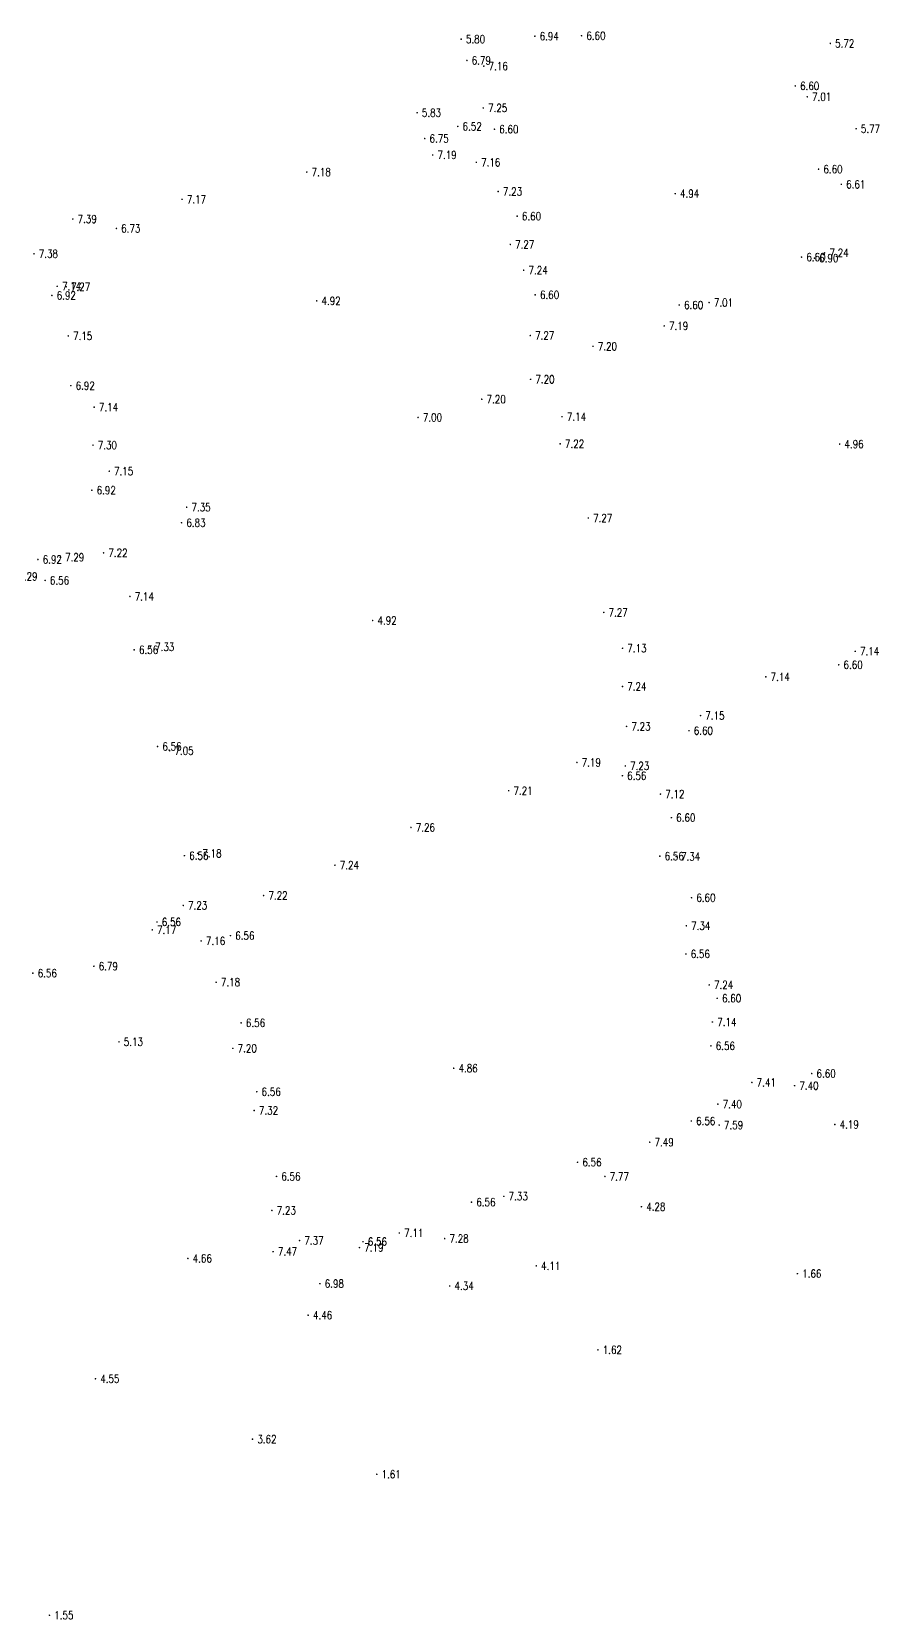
# Model space of a CAD drawing. Extents: x 476861 to 479475, y 2367369 to 2370541.
# Drawn here: x 478523.1 to 478629.1, y 2367568.5 to 2367767 of the extents above; entities that cross this region are included whole.
import ezdxf
from ezdxf.enums import TextEntityAlignment as Align

# ---------------------------------------------------------------- set-up
doc = ezdxf.new("R2010")
doc.units = 0
doc.header["$LTSCALE"] = 0.5
doc.layers.get('0').update_dxf_attribs({"linetype": 'CONTINUOUS'})
doc.layers.add('GCD', color=1, linetype='CONTINUOUS')
doc.styles.add('HZ', font='rs.shx', dxfattribs={"width": 0.8, "bigfont": 'hztxt.shx'})

# ---------------------------------------------------------------- blocks, each defined once
blk = doc.blocks.new('GC200')
at = {"linetype": 'Continuous', "const_width": 0.2, "flags": 128}
blk.add_lwpolyline([(-0.1, 0, 1), (0.1, 0, 1)], format="xyb", close=True, dxfattribs=at)

msp = doc.modelspace()

# ---------------------------------------------------------------- block references
at = {"layer": 'GCD', "linetype": 'Continuous'}
ref = msp.add_blockref('GC200', (478576.813, 2367766.027, 5.8), dxfattribs=dict(at, xscale=0.5, yscale=0.5, zscale=0.5))
ref.add_attrib('height', '5.80', dxfattribs={"linetype": 'Continuous', "height": 1, "style": 'HZ', "width": 0.8}).set_placement((478577.413, 2367766.027, 5.8), align=Align.MIDDLE_LEFT)
ref = msp.add_blockref('GC200', (478586.024, 2367766.395, 6.942), dxfattribs=dict(at, xscale=0.5, yscale=0.5, zscale=0.5))
ref.add_attrib('height', '6.94', dxfattribs={"linetype": 'Continuous', "height": 1, "style": 'HZ', "width": 0.8}).set_placement((478586.624, 2367766.395, 6.942), align=Align.MIDDLE_LEFT)
ref = msp.add_blockref('GC200', (478591.861, 2367766.454, 6.6), dxfattribs=dict(at, xscale=0.5, yscale=0.5, zscale=0.5))
ref.add_attrib('height', '6.60', dxfattribs={"linetype": 'Continuous', "height": 1, "style": 'HZ', "width": 0.8}).set_placement((478592.461, 2367766.454, 6.6), align=Align.MIDDLE_LEFT)
ref = msp.add_blockref('GC200', (478622.959, 2367765.495, 5.72), dxfattribs=dict(at, xscale=0.5, yscale=0.5, zscale=0.5))
ref.add_attrib('height', '5.72', dxfattribs={"linetype": 'Continuous', "height": 1, "style": 'HZ', "width": 0.8}).set_placement((478623.559, 2367765.495, 5.72), align=Align.MIDDLE_LEFT)
ref = msp.add_blockref('GC200', (478577.535, 2367763.364, 6.787), dxfattribs=dict(at, xscale=0.5, yscale=0.5, zscale=0.5))
ref.add_attrib('height', '6.79', dxfattribs={"linetype": 'Continuous', "height": 1, "style": 'HZ', "width": 0.8}).set_placement((478578.135, 2367763.364, 6.787), align=Align.MIDDLE_LEFT)
ref = msp.add_blockref('GC200', (478579.646, 2367762.659, 7.162), dxfattribs=dict(at, xscale=0.5, yscale=0.5, zscale=0.5))
ref.add_attrib('height', '7.16', dxfattribs={"linetype": 'Continuous', "height": 1, "style": 'HZ', "width": 0.8}).set_placement((478580.246, 2367762.659, 7.162), align=Align.MIDDLE_LEFT)
ref = msp.add_blockref('GC200', (478618.576, 2367760.181, 6.6), dxfattribs=dict(at, xscale=0.5, yscale=0.5, zscale=0.5))
ref.add_attrib('height', '6.60', dxfattribs={"linetype": 'Continuous', "height": 1, "style": 'HZ', "width": 0.8}).set_placement((478619.176, 2367760.181, 6.6), align=Align.MIDDLE_LEFT)
ref = msp.add_blockref('GC200', (478579.58, 2367757.427, 7.247), dxfattribs=dict(at, xscale=0.5, yscale=0.5, zscale=0.5))
ref.add_attrib('height', '7.25', dxfattribs={"linetype": 'Continuous', "height": 1, "style": 'HZ', "width": 0.8}).set_placement((478580.18, 2367757.427, 7.247), align=Align.MIDDLE_LEFT)
ref = msp.add_blockref('GC200', (478620.073, 2367758.827, 7.011), dxfattribs=dict(at, xscale=0.5, yscale=0.5, zscale=0.5))
ref.add_attrib('height', '7.01', dxfattribs={"linetype": 'Continuous', "height": 1, "style": 'HZ', "width": 0.8}).set_placement((478620.673, 2367758.827, 7.011), align=Align.MIDDLE_LEFT)
ref = msp.add_blockref('GC200', (478571.305, 2367756.832, 5.831), dxfattribs=dict(at, xscale=0.5, yscale=0.5, zscale=0.5))
ref.add_attrib('height', '5.83', dxfattribs={"linetype": 'Continuous', "height": 1, "style": 'HZ', "width": 0.8}).set_placement((478571.905, 2367756.832, 5.831), align=Align.MIDDLE_LEFT)
ref = msp.add_blockref('GC200', (478572.264, 2367753.608, 6.746), dxfattribs=dict(at, xscale=0.5, yscale=0.5, zscale=0.5))
ref.add_attrib('height', '6.75', dxfattribs={"linetype": 'Continuous', "height": 1, "style": 'HZ', "width": 0.8}).set_placement((478572.864, 2367753.608, 6.746), align=Align.MIDDLE_LEFT)
ref = msp.add_blockref('GC200', (478576.394, 2367755.126, 6.522), dxfattribs=dict(at, xscale=0.5, yscale=0.5, zscale=0.5))
ref.add_attrib('height', '6.52', dxfattribs={"linetype": 'Continuous', "height": 1, "style": 'HZ', "width": 0.8}).set_placement((478576.994, 2367755.126, 6.522), align=Align.MIDDLE_LEFT)
ref = msp.add_blockref('GC200', (478580.976, 2367754.773, 6.6), dxfattribs=dict(at, xscale=0.5, yscale=0.5, zscale=0.5))
ref.add_attrib('height', '6.60', dxfattribs={"linetype": 'Continuous', "height": 1, "style": 'HZ', "width": 0.8}).set_placement((478581.576, 2367754.773, 6.6), align=Align.MIDDLE_LEFT)
ref = msp.add_blockref('GC200', (478626.174, 2367754.833, 5.77), dxfattribs=dict(at, xscale=0.5, yscale=0.5, zscale=0.5))
ref.add_attrib('height', '5.77', dxfattribs={"linetype": 'Continuous', "height": 1, "style": 'HZ', "width": 0.8}).set_placement((478626.774, 2367754.833, 5.77), align=Align.MIDDLE_LEFT)
ref = msp.add_blockref('GC200', (478573.257, 2367751.553, 7.189), dxfattribs=dict(at, xscale=0.5, yscale=0.5, zscale=0.5))
ref.add_attrib('height', '7.19', dxfattribs={"linetype": 'Continuous', "height": 1, "style": 'HZ', "width": 0.8}).set_placement((478573.857, 2367751.553, 7.189), align=Align.MIDDLE_LEFT)
ref = msp.add_blockref('GC200', (478557.522, 2367749.418, 7.182), dxfattribs=dict(at, xscale=0.5, yscale=0.5, zscale=0.5))
ref.add_attrib('height', '7.18', dxfattribs={"linetype": 'Continuous', "height": 1, "style": 'HZ', "width": 0.8}).set_placement((478558.122, 2367749.418, 7.182), align=Align.MIDDLE_LEFT)
ref = msp.add_blockref('GC200', (478578.715, 2367750.632, 7.163), dxfattribs=dict(at, xscale=0.5, yscale=0.5, zscale=0.5))
ref.add_attrib('height', '7.16', dxfattribs={"linetype": 'Continuous', "height": 1, "style": 'HZ', "width": 0.8}).set_placement((478579.315, 2367750.632, 7.163), align=Align.MIDDLE_LEFT)
ref = msp.add_blockref('GC200', (478621.491, 2367749.779, 6.6), dxfattribs=dict(at, xscale=0.5, yscale=0.5, zscale=0.5))
ref.add_attrib('height', '6.60', dxfattribs={"linetype": 'Continuous', "height": 1, "style": 'HZ', "width": 0.8}).set_placement((478622.091, 2367749.779, 6.6), align=Align.MIDDLE_LEFT)
ref = msp.add_blockref('GC200', (478624.336, 2367747.878, 6.612), dxfattribs=dict(at, xscale=0.5, yscale=0.5, zscale=0.5))
ref.add_attrib('height', '6.61', dxfattribs={"linetype": 'Continuous', "height": 1, "style": 'HZ', "width": 0.8}).set_placement((478624.936, 2367747.878, 6.612), align=Align.MIDDLE_LEFT)
ref = msp.add_blockref('GC200', (478541.929, 2367746.007, 7.17), dxfattribs=dict(at, xscale=0.5, yscale=0.5, zscale=0.5))
ref.add_attrib('height', '7.17', dxfattribs={"linetype": 'Continuous', "height": 1, "style": 'HZ', "width": 0.8}).set_placement((478542.529, 2367746.007, 7.17), align=Align.MIDDLE_LEFT)
ref = msp.add_blockref('GC200', (478581.435, 2367746.987, 7.228), dxfattribs=dict(at, xscale=0.5, yscale=0.5, zscale=0.5))
ref.add_attrib('height', '7.23', dxfattribs={"linetype": 'Continuous', "height": 1, "style": 'HZ', "width": 0.8}).set_placement((478582.035, 2367746.987, 7.228), align=Align.MIDDLE_LEFT)
ref = msp.add_blockref('GC200', (478603.572, 2367746.718, 4.94), dxfattribs=dict(at, xscale=0.5, yscale=0.5, zscale=0.5))
ref.add_attrib('height', '4.94', dxfattribs={"linetype": 'Continuous', "height": 1, "style": 'HZ', "width": 0.8}).set_placement((478604.172, 2367746.718, 4.94), align=Align.MIDDLE_LEFT)
ref = msp.add_blockref('GC200', (478528.273, 2367743.547, 7.394), dxfattribs=dict(at, xscale=0.5, yscale=0.5, zscale=0.5))
ref.add_attrib('height', '7.39', dxfattribs={"linetype": 'Continuous', "height": 1, "style": 'HZ', "width": 0.8}).set_placement((478528.873, 2367743.547, 7.394), align=Align.MIDDLE_LEFT)
ref = msp.add_blockref('GC200', (478583.809, 2367743.902, 6.6), dxfattribs=dict(at, xscale=0.5, yscale=0.5, zscale=0.5))
ref.add_attrib('height', '6.60', dxfattribs={"linetype": 'Continuous', "height": 1, "style": 'HZ', "width": 0.8}).set_placement((478584.409, 2367743.902, 6.6), align=Align.MIDDLE_LEFT)
ref = msp.add_blockref('GC200', (478533.722, 2367742.368, 6.727), dxfattribs=dict(at, xscale=0.5, yscale=0.5, zscale=0.5))
ref.add_attrib('height', '6.73', dxfattribs={"linetype": 'Continuous', "height": 1, "style": 'HZ', "width": 0.8}).set_placement((478534.322, 2367742.368, 6.727), align=Align.MIDDLE_LEFT)
ref = msp.add_blockref('GC200', (478582.957, 2367740.371, 7.271), dxfattribs=dict(at, xscale=0.5, yscale=0.5, zscale=0.5))
ref.add_attrib('height', '7.27', dxfattribs={"linetype": 'Continuous', "height": 1, "style": 'HZ', "width": 0.8}).set_placement((478583.557, 2367740.371, 7.271), align=Align.MIDDLE_LEFT)
ref = msp.add_blockref('GC200', (478622.243, 2367739.316, 7.238), dxfattribs=dict(at, xscale=0.5, yscale=0.5, zscale=0.5))
ref.add_attrib('height', '7.24', dxfattribs={"linetype": 'Continuous', "height": 1, "style": 'HZ', "width": 0.8}).set_placement((478622.843, 2367739.316, 7.238), align=Align.MIDDLE_LEFT)
ref = msp.add_blockref('GC200', (478523.42, 2367739.209, 7.38), dxfattribs=dict(at, xscale=0.5, yscale=0.5, zscale=0.5))
ref.add_attrib('height', '7.38', dxfattribs={"linetype": 'Continuous', "height": 1, "style": 'HZ', "width": 0.8}).set_placement((478524.02, 2367739.209, 7.38), align=Align.MIDDLE_LEFT)
ref = msp.add_blockref('GC200', (478619.363, 2367738.787, 6.6), dxfattribs=dict(at, xscale=0.5, yscale=0.5, zscale=0.5))
ref.add_attrib('height', '6.60', dxfattribs={"linetype": 'Continuous', "height": 1, "style": 'HZ', "width": 0.8}).set_placement((478619.963, 2367738.787, 6.6), align=Align.MIDDLE_LEFT)
ref = msp.add_blockref('GC200', (478620.968, 2367738.656, 6.903), dxfattribs=dict(at, xscale=0.5, yscale=0.5, zscale=0.5))
ref.add_attrib('height', '6.90', dxfattribs={"linetype": 'Continuous', "height": 1, "style": 'HZ', "width": 0.8}).set_placement((478621.568, 2367738.656, 6.903), align=Align.MIDDLE_LEFT)
ref = msp.add_blockref('GC200', (478584.631, 2367737.146, 7.238), dxfattribs=dict(at, xscale=0.5, yscale=0.5, zscale=0.5))
ref.add_attrib('height', '7.24', dxfattribs={"linetype": 'Continuous', "height": 1, "style": 'HZ', "width": 0.8}).set_placement((478585.231, 2367737.146, 7.238), align=Align.MIDDLE_LEFT)
ref = msp.add_blockref('GC200', (478525.659, 2367733.997, 6.917), dxfattribs=dict(at, xscale=0.5, yscale=0.5, zscale=0.5))
ref.add_attrib('height', '6.92', dxfattribs={"linetype": 'Continuous', "height": 1, "style": 'HZ', "width": 0.8}).set_placement((478526.259, 2367733.997, 6.917), align=Align.MIDDLE_LEFT)
ref = msp.add_blockref('GC200', (478526.325, 2367735.137, 7.141), dxfattribs=dict(at, xscale=0.5, yscale=0.5, zscale=0.5))
ref.add_attrib('height', '7.14', dxfattribs={"linetype": 'Continuous', "height": 1, "style": 'HZ', "width": 0.8}).set_placement((478526.925, 2367735.137, 7.141), align=Align.MIDDLE_LEFT)
ref = msp.add_blockref('GC200', (478527.453, 2367735.083, 7.271), dxfattribs=dict(at, xscale=0.5, yscale=0.5, zscale=0.5))
ref.add_attrib('height', '7.27', dxfattribs={"linetype": 'Continuous', "height": 1, "style": 'HZ', "width": 0.8}).set_placement((478528.053, 2367735.083, 7.271), align=Align.MIDDLE_LEFT)
ref = msp.add_blockref('GC200', (478558.759, 2367733.318, 4.92), dxfattribs=dict(at, xscale=0.5, yscale=0.5, zscale=0.5))
ref.add_attrib('height', '4.92', dxfattribs={"linetype": 'Continuous', "height": 1, "style": 'HZ', "width": 0.8}).set_placement((478559.359, 2367733.318, 4.92), align=Align.MIDDLE_LEFT)
ref = msp.add_blockref('GC200', (478586.066, 2367734.071, 6.6), dxfattribs=dict(at, xscale=0.5, yscale=0.5, zscale=0.5))
ref.add_attrib('height', '6.60', dxfattribs={"linetype": 'Continuous', "height": 1, "style": 'HZ', "width": 0.8}).set_placement((478586.666, 2367734.071, 6.6), align=Align.MIDDLE_LEFT)
ref = msp.add_blockref('GC200', (478604.075, 2367732.797, 6.6), dxfattribs=dict(at, xscale=0.5, yscale=0.5, zscale=0.5))
ref.add_attrib('height', '6.60', dxfattribs={"linetype": 'Continuous', "height": 1, "style": 'HZ', "width": 0.8}).set_placement((478604.675, 2367732.797, 6.6), align=Align.MIDDLE_LEFT)
ref = msp.add_blockref('GC200', (478607.807, 2367733.108, 7.011), dxfattribs=dict(at, xscale=0.5, yscale=0.5, zscale=0.5))
ref.add_attrib('height', '7.01', dxfattribs={"linetype": 'Continuous', "height": 1, "style": 'HZ', "width": 0.8}).set_placement((478608.407, 2367733.108, 7.011), align=Align.MIDDLE_LEFT)
ref = msp.add_blockref('GC200', (478602.196, 2367730.183, 7.186), dxfattribs=dict(at, xscale=0.5, yscale=0.5, zscale=0.5))
ref.add_attrib('height', '7.19', dxfattribs={"linetype": 'Continuous', "height": 1, "style": 'HZ', "width": 0.8}).set_placement((478602.796, 2367730.183, 7.186), align=Align.MIDDLE_LEFT)
ref = msp.add_blockref('GC200', (478527.71, 2367728.933, 7.151), dxfattribs=dict(at, xscale=0.5, yscale=0.5, zscale=0.5))
ref.add_attrib('height', '7.15', dxfattribs={"linetype": 'Continuous', "height": 1, "style": 'HZ', "width": 0.8}).set_placement((478528.31, 2367728.933, 7.151), align=Align.MIDDLE_LEFT)
ref = msp.add_blockref('GC200', (478585.454, 2367728.987, 7.271), dxfattribs=dict(at, xscale=0.5, yscale=0.5, zscale=0.5))
ref.add_attrib('height', '7.27', dxfattribs={"linetype": 'Continuous', "height": 1, "style": 'HZ', "width": 0.8}).set_placement((478586.054, 2367728.987, 7.271), align=Align.MIDDLE_LEFT)
ref = msp.add_blockref('GC200', (478593.297, 2367727.635, 7.199), dxfattribs=dict(at, xscale=0.5, yscale=0.5, zscale=0.5))
ref.add_attrib('height', '7.20', dxfattribs={"linetype": 'Continuous', "height": 1, "style": 'HZ', "width": 0.8}).set_placement((478593.897, 2367727.635, 7.199), align=Align.MIDDLE_LEFT)
ref = msp.add_blockref('GC200', (478585.495, 2367723.511, 7.195), dxfattribs=dict(at, xscale=0.5, yscale=0.5, zscale=0.5))
ref.add_attrib('height', '7.20', dxfattribs={"linetype": 'Continuous', "height": 1, "style": 'HZ', "width": 0.8}).set_placement((478586.095, 2367723.511, 7.195), align=Align.MIDDLE_LEFT)
ref = msp.add_blockref('GC200', (478528.028, 2367722.719, 6.917), dxfattribs=dict(at, xscale=0.5, yscale=0.5, zscale=0.5))
ref.add_attrib('height', '6.92', dxfattribs={"linetype": 'Continuous', "height": 1, "style": 'HZ', "width": 0.8}).set_placement((478528.628, 2367722.719, 6.917), align=Align.MIDDLE_LEFT)
ref = msp.add_blockref('GC200', (478530.946, 2367720.03, 7.137), dxfattribs=dict(at, xscale=0.5, yscale=0.5, zscale=0.5))
ref.add_attrib('height', '7.14', dxfattribs={"linetype": 'Continuous', "height": 1, "style": 'HZ', "width": 0.8}).set_placement((478531.546, 2367720.03, 7.137), align=Align.MIDDLE_LEFT)
ref = msp.add_blockref('GC200', (478579.391, 2367721.024, 7.2), dxfattribs=dict(at, xscale=0.5, yscale=0.5, zscale=0.5))
ref.add_attrib('height', '7.20', dxfattribs={"linetype": 'Continuous', "height": 1, "style": 'HZ', "width": 0.8}).set_placement((478579.991, 2367721.024, 7.2), align=Align.MIDDLE_LEFT)
ref = msp.add_blockref('GC200', (478571.428, 2367718.75, 7.004), dxfattribs=dict(at, xscale=0.5, yscale=0.5, zscale=0.5))
ref.add_attrib('height', '7.00', dxfattribs={"linetype": 'Continuous', "height": 1, "style": 'HZ', "width": 0.8}).set_placement((478572.028, 2367718.75, 7.004), align=Align.MIDDLE_LEFT)
ref = msp.add_blockref('GC200', (478589.424, 2367718.843, 7.144), dxfattribs=dict(at, xscale=0.5, yscale=0.5, zscale=0.5))
ref.add_attrib('height', '7.14', dxfattribs={"linetype": 'Continuous', "height": 1, "style": 'HZ', "width": 0.8}).set_placement((478590.024, 2367718.843, 7.144), align=Align.MIDDLE_LEFT)
ref = msp.add_blockref('GC200', (478530.795, 2367715.283, 7.301), dxfattribs=dict(at, xscale=0.5, yscale=0.5, zscale=0.5))
ref.add_attrib('height', '7.30', dxfattribs={"linetype": 'Continuous', "height": 1, "style": 'HZ', "width": 0.8}).set_placement((478531.395, 2367715.283, 7.301), align=Align.MIDDLE_LEFT)
ref = msp.add_blockref('GC200', (478589.193, 2367715.448, 7.221), dxfattribs=dict(at, xscale=0.5, yscale=0.5, zscale=0.5))
ref.add_attrib('height', '7.22', dxfattribs={"linetype": 'Continuous', "height": 1, "style": 'HZ', "width": 0.8}).set_placement((478589.793, 2367715.448, 7.221), align=Align.MIDDLE_LEFT)
ref = msp.add_blockref('GC200', (478624.119, 2367715.418, 4.96), dxfattribs=dict(at, xscale=0.5, yscale=0.5, zscale=0.5))
ref.add_attrib('height', '4.96', dxfattribs={"linetype": 'Continuous', "height": 1, "style": 'HZ', "width": 0.8}).set_placement((478624.719, 2367715.418, 4.96), align=Align.MIDDLE_LEFT)
ref = msp.add_blockref('GC200', (478532.833, 2367712.031, 7.146), dxfattribs=dict(at, xscale=0.5, yscale=0.5, zscale=0.5))
ref.add_attrib('height', '7.15', dxfattribs={"linetype": 'Continuous', "height": 1, "style": 'HZ', "width": 0.8}).set_placement((478533.433, 2367712.031, 7.146), align=Align.MIDDLE_LEFT)
ref = msp.add_blockref('GC200', (478530.654, 2367709.648, 6.917), dxfattribs=dict(at, xscale=0.5, yscale=0.5, zscale=0.5))
ref.add_attrib('height', '6.92', dxfattribs={"linetype": 'Continuous', "height": 1, "style": 'HZ', "width": 0.8}).set_placement((478531.254, 2367709.648, 6.917), align=Align.MIDDLE_LEFT)
ref = msp.add_blockref('GC200', (478542.509, 2367707.524, 7.348), dxfattribs=dict(at, xscale=0.5, yscale=0.5, zscale=0.5))
ref.add_attrib('height', '7.35', dxfattribs={"linetype": 'Continuous', "height": 1, "style": 'HZ', "width": 0.8}).set_placement((478543.109, 2367707.524, 7.348), align=Align.MIDDLE_LEFT)
ref = msp.add_blockref('GC200', (478541.867, 2367705.589, 6.826), dxfattribs=dict(at, xscale=0.5, yscale=0.5, zscale=0.5))
ref.add_attrib('height', '6.83', dxfattribs={"linetype": 'Continuous', "height": 1, "style": 'HZ', "width": 0.8}).set_placement((478542.467, 2367705.589, 6.826), align=Align.MIDDLE_LEFT)
ref = msp.add_blockref('GC200', (478592.704, 2367706.177, 7.268), dxfattribs=dict(at, xscale=0.5, yscale=0.5, zscale=0.5))
ref.add_attrib('height', '7.27', dxfattribs={"linetype": 'Continuous', "height": 1, "style": 'HZ', "width": 0.8}).set_placement((478593.304, 2367706.177, 7.268), align=Align.MIDDLE_LEFT)
ref = msp.add_blockref('GC200', (478532.122, 2367701.824, 7.22), dxfattribs=dict(at, xscale=0.5, yscale=0.5, zscale=0.5))
ref.add_attrib('height', '7.22', dxfattribs={"linetype": 'Continuous', "height": 1, "style": 'HZ', "width": 0.8}).set_placement((478532.722, 2367701.824, 7.22), align=Align.MIDDLE_LEFT)
ref = msp.add_blockref('GC200', (478523.913, 2367700.994, 6.917), dxfattribs=dict(at, xscale=0.5, yscale=0.5, zscale=0.5))
ref.add_attrib('height', '6.92', dxfattribs={"linetype": 'Continuous', "height": 1, "style": 'HZ', "width": 0.8}).set_placement((478524.513, 2367700.994, 6.917), align=Align.MIDDLE_LEFT)
ref = msp.add_blockref('GC200', (478526.71, 2367701.268, 7.287), dxfattribs=dict(at, xscale=0.5, yscale=0.5, zscale=0.5))
ref.add_attrib('height', '7.29', dxfattribs={"linetype": 'Continuous', "height": 1, "style": 'HZ', "width": 0.8}).set_placement((478527.31, 2367701.268, 7.287), align=Align.MIDDLE_LEFT)
ref = msp.add_blockref('GC200', (478520.87, 2367698.876, 7.287), dxfattribs=dict(at, xscale=0.5, yscale=0.5, zscale=0.5))
ref.add_attrib('height', '7.29', dxfattribs={"linetype": 'Continuous', "height": 1, "style": 'HZ', "width": 0.8}).set_placement((478521.47, 2367698.876, 7.287), align=Align.MIDDLE_LEFT)
ref = msp.add_blockref('GC200', (478524.815, 2367698.38, 6.556), dxfattribs=dict(at, xscale=0.5, yscale=0.5, zscale=0.5))
ref.add_attrib('height', '6.56', dxfattribs={"linetype": 'Continuous', "height": 1, "style": 'HZ', "width": 0.8}).set_placement((478525.415, 2367698.38, 6.556), align=Align.MIDDLE_LEFT)
ref = msp.add_blockref('GC200', (478535.417, 2367696.371, 7.144), dxfattribs=dict(at, xscale=0.5, yscale=0.5, zscale=0.5))
ref.add_attrib('height', '7.14', dxfattribs={"linetype": 'Continuous', "height": 1, "style": 'HZ', "width": 0.8}).set_placement((478536.017, 2367696.371, 7.144), align=Align.MIDDLE_LEFT)
ref = msp.add_blockref('GC200', (478594.643, 2367694.38, 7.272), dxfattribs=dict(at, xscale=0.5, yscale=0.5, zscale=0.5))
ref.add_attrib('height', '7.27', dxfattribs={"linetype": 'Continuous', "height": 1, "style": 'HZ', "width": 0.8}).set_placement((478595.243, 2367694.38, 7.272), align=Align.MIDDLE_LEFT)
ref = msp.add_blockref('GC200', (478565.757, 2367693.368, 4.92), dxfattribs=dict(at, xscale=0.5, yscale=0.5, zscale=0.5))
ref.add_attrib('height', '4.92', dxfattribs={"linetype": 'Continuous', "height": 1, "style": 'HZ', "width": 0.8}).set_placement((478566.357, 2367693.368, 4.92), align=Align.MIDDLE_LEFT)
ref = msp.add_blockref('GC200', (478535.947, 2367689.7, 6.556), dxfattribs=dict(at, xscale=0.5, yscale=0.5, zscale=0.5))
ref.add_attrib('height', '6.56', dxfattribs={"linetype": 'Continuous', "height": 1, "style": 'HZ', "width": 0.8}).set_placement((478536.547, 2367689.7, 6.556), align=Align.MIDDLE_LEFT)
ref = msp.add_blockref('GC200', (478537.966, 2367690.059, 7.331), dxfattribs=dict(at, xscale=0.5, yscale=0.5, zscale=0.5))
ref.add_attrib('height', '7.33', dxfattribs={"linetype": 'Continuous', "height": 1, "style": 'HZ', "width": 0.8}).set_placement((478538.566, 2367690.059, 7.331), align=Align.MIDDLE_LEFT)
ref = msp.add_blockref('GC200', (478596.984, 2367689.898, 7.128), dxfattribs=dict(at, xscale=0.5, yscale=0.5, zscale=0.5))
ref.add_attrib('height', '7.13', dxfattribs={"linetype": 'Continuous', "height": 1, "style": 'HZ', "width": 0.8}).set_placement((478597.584, 2367689.898, 7.128), align=Align.MIDDLE_LEFT)
ref = msp.add_blockref('GC200', (478624.008, 2367687.832, 6.6), dxfattribs=dict(at, xscale=0.5, yscale=0.5, zscale=0.5))
ref.add_attrib('height', '6.60', dxfattribs={"linetype": 'Continuous', "height": 1, "style": 'HZ', "width": 0.8}).set_placement((478624.608, 2367687.832, 6.6), align=Align.MIDDLE_LEFT)
ref = msp.add_blockref('GC200', (478626.071, 2367689.516, 7.141), dxfattribs=dict(at, xscale=0.5, yscale=0.5, zscale=0.5))
ref.add_attrib('height', '7.14', dxfattribs={"linetype": 'Continuous', "height": 1, "style": 'HZ', "width": 0.8}).set_placement((478626.671, 2367689.516, 7.141), align=Align.MIDDLE_LEFT)
ref = msp.add_blockref('GC200', (478614.899, 2367686.324, 7.135), dxfattribs=dict(at, xscale=0.5, yscale=0.5, zscale=0.5))
ref.add_attrib('height', '7.14', dxfattribs={"linetype": 'Continuous', "height": 1, "style": 'HZ', "width": 0.8}).set_placement((478615.499, 2367686.324, 7.135), align=Align.MIDDLE_LEFT)
ref = msp.add_blockref('GC200', (478596.98, 2367685.113, 7.244), dxfattribs=dict(at, xscale=0.5, yscale=0.5, zscale=0.5))
ref.add_attrib('height', '7.24', dxfattribs={"linetype": 'Continuous', "height": 1, "style": 'HZ', "width": 0.8}).set_placement((478597.58, 2367685.113, 7.244), align=Align.MIDDLE_LEFT)
ref = msp.add_blockref('GC200', (478597.486, 2367680.131, 7.234), dxfattribs=dict(at, xscale=0.5, yscale=0.5, zscale=0.5))
ref.add_attrib('height', '7.23', dxfattribs={"linetype": 'Continuous', "height": 1, "style": 'HZ', "width": 0.8}).set_placement((478598.086, 2367680.131, 7.234), align=Align.MIDDLE_LEFT)
ref = msp.add_blockref('GC200', (478606.731, 2367681.48, 7.145), dxfattribs=dict(at, xscale=0.5, yscale=0.5, zscale=0.5))
ref.add_attrib('height', '7.15', dxfattribs={"linetype": 'Continuous', "height": 1, "style": 'HZ', "width": 0.8}).set_placement((478607.331, 2367681.48, 7.145), align=Align.MIDDLE_LEFT)
ref = msp.add_blockref('GC200', (478605.289, 2367679.596, 6.6), dxfattribs=dict(at, xscale=0.5, yscale=0.5, zscale=0.5))
ref.add_attrib('height', '6.60', dxfattribs={"linetype": 'Continuous', "height": 1, "style": 'HZ', "width": 0.8}).set_placement((478605.889, 2367679.596, 6.6), align=Align.MIDDLE_LEFT)
ref = msp.add_blockref('GC200', (478538.868, 2367677.621, 6.556), dxfattribs=dict(at, xscale=0.5, yscale=0.5, zscale=0.5))
ref.add_attrib('height', '6.56', dxfattribs={"linetype": 'Continuous', "height": 1, "style": 'HZ', "width": 0.8}).set_placement((478539.468, 2367677.621, 6.556), align=Align.MIDDLE_LEFT)
ref = msp.add_blockref('GC200', (478540.375, 2367677.092, 7.054), dxfattribs=dict(at, xscale=0.5, yscale=0.5, zscale=0.5))
ref.add_attrib('height', '7.05', dxfattribs={"linetype": 'Continuous', "height": 1, "style": 'HZ', "width": 0.8}).set_placement((478540.975, 2367677.092, 7.054), align=Align.MIDDLE_LEFT)
ref = msp.add_blockref('GC200', (478591.284, 2367675.627, 7.186), dxfattribs=dict(at, xscale=0.5, yscale=0.5, zscale=0.5))
ref.add_attrib('height', '7.19', dxfattribs={"linetype": 'Continuous', "height": 1, "style": 'HZ', "width": 0.8}).set_placement((478591.884, 2367675.627, 7.186), align=Align.MIDDLE_LEFT)
ref = msp.add_blockref('GC200', (478596.968, 2367673.968, 6.563), dxfattribs=dict(at, xscale=0.5, yscale=0.5, zscale=0.5))
ref.add_attrib('height', '6.56', dxfattribs={"linetype": 'Continuous', "height": 1, "style": 'HZ', "width": 0.8}).set_placement((478597.568, 2367673.968, 6.563), align=Align.MIDDLE_LEFT)
ref = msp.add_blockref('GC200', (478597.329, 2367675.189, 7.234), dxfattribs=dict(at, xscale=0.5, yscale=0.5, zscale=0.5))
ref.add_attrib('height', '7.23', dxfattribs={"linetype": 'Continuous', "height": 1, "style": 'HZ', "width": 0.8}).set_placement((478597.929, 2367675.189, 7.234), align=Align.MIDDLE_LEFT)
ref = msp.add_blockref('GC200', (478582.747, 2367672.096, 7.21), dxfattribs=dict(at, xscale=0.5, yscale=0.5, zscale=0.5))
ref.add_attrib('height', '7.21', dxfattribs={"linetype": 'Continuous', "height": 1, "style": 'HZ', "width": 0.8}).set_placement((478583.347, 2367672.096, 7.21), align=Align.MIDDLE_LEFT)
ref = msp.add_blockref('GC200', (478601.721, 2367671.67, 7.12), dxfattribs=dict(at, xscale=0.5, yscale=0.5, zscale=0.5))
ref.add_attrib('height', '7.12', dxfattribs={"linetype": 'Continuous', "height": 1, "style": 'HZ', "width": 0.8}).set_placement((478602.321, 2367671.67, 7.12), align=Align.MIDDLE_LEFT)
ref = msp.add_blockref('GC200', (478603.095, 2367668.73, 6.6), dxfattribs=dict(at, xscale=0.5, yscale=0.5, zscale=0.5))
ref.add_attrib('height', '6.60', dxfattribs={"linetype": 'Continuous', "height": 1, "style": 'HZ', "width": 0.8}).set_placement((478603.695, 2367668.73, 6.6), align=Align.MIDDLE_LEFT)
ref = msp.add_blockref('GC200', (478570.544, 2367667.502, 7.26), dxfattribs=dict(at, xscale=0.5, yscale=0.5, zscale=0.5))
ref.add_attrib('height', '7.26', dxfattribs={"linetype": 'Continuous', "height": 1, "style": 'HZ', "width": 0.8}).set_placement((478571.144, 2367667.502, 7.26), align=Align.MIDDLE_LEFT)
ref = msp.add_blockref('GC200', (478542.228, 2367663.974, 6.556), dxfattribs=dict(at, xscale=0.5, yscale=0.5, zscale=0.5))
ref.add_attrib('height', '6.56', dxfattribs={"linetype": 'Continuous', "height": 1, "style": 'HZ', "width": 0.8}).set_placement((478542.828, 2367663.974, 6.556), align=Align.MIDDLE_LEFT)
ref = msp.add_blockref('GC200', (478543.874, 2367664.265, 7.181), dxfattribs=dict(at, xscale=0.5, yscale=0.5, zscale=0.5))
ref.add_attrib('height', '7.18', dxfattribs={"linetype": 'Continuous', "height": 1, "style": 'HZ', "width": 0.8}).set_placement((478544.474, 2367664.265, 7.181), align=Align.MIDDLE_LEFT)
ref = msp.add_blockref('GC200', (478601.651, 2367663.917, 6.563), dxfattribs=dict(at, xscale=0.5, yscale=0.5, zscale=0.5))
ref.add_attrib('height', '6.56', dxfattribs={"linetype": 'Continuous', "height": 1, "style": 'HZ', "width": 0.8}).set_placement((478602.251, 2367663.917, 6.563), align=Align.MIDDLE_LEFT)
ref = msp.add_blockref('GC200', (478561.041, 2367662.782, 7.24), dxfattribs=dict(at, xscale=0.5, yscale=0.5, zscale=0.5))
ref.add_attrib('height', '7.24', dxfattribs={"linetype": 'Continuous', "height": 1, "style": 'HZ', "width": 0.8}).set_placement((478561.641, 2367662.782, 7.24), align=Align.MIDDLE_LEFT)
ref = msp.add_blockref('GC200', (478603.697, 2367663.853, 7.335), dxfattribs=dict(at, xscale=0.5, yscale=0.5, zscale=0.5))
ref.add_attrib('height', '7.34', dxfattribs={"linetype": 'Continuous', "height": 1, "style": 'HZ', "width": 0.8}).set_placement((478604.297, 2367663.853, 7.335), align=Align.MIDDLE_LEFT)
ref = msp.add_blockref('GC200', (478552.124, 2367658.994, 7.221), dxfattribs=dict(at, xscale=0.5, yscale=0.5, zscale=0.5))
ref.add_attrib('height', '7.22', dxfattribs={"linetype": 'Continuous', "height": 1, "style": 'HZ', "width": 0.8}).set_placement((478552.724, 2367658.994, 7.221), align=Align.MIDDLE_LEFT)
ref = msp.add_blockref('GC200', (478605.609, 2367658.72, 6.6), dxfattribs=dict(at, xscale=0.5, yscale=0.5, zscale=0.5))
ref.add_attrib('height', '6.60', dxfattribs={"linetype": 'Continuous', "height": 1, "style": 'HZ', "width": 0.8}).set_placement((478606.209, 2367658.72, 6.6), align=Align.MIDDLE_LEFT)
ref = msp.add_blockref('GC200', (478542.082, 2367657.754, 7.233), dxfattribs=dict(at, xscale=0.5, yscale=0.5, zscale=0.5))
ref.add_attrib('height', '7.23', dxfattribs={"linetype": 'Continuous', "height": 1, "style": 'HZ', "width": 0.8}).set_placement((478542.682, 2367657.754, 7.233), align=Align.MIDDLE_LEFT)
ref = msp.add_blockref('GC200', (478538.206, 2367654.695, 7.166), dxfattribs=dict(at, xscale=0.5, yscale=0.5, zscale=0.5))
ref.add_attrib('height', '7.17', dxfattribs={"linetype": 'Continuous', "height": 1, "style": 'HZ', "width": 0.8}).set_placement((478538.806, 2367654.695, 7.166), align=Align.MIDDLE_LEFT)
ref = msp.add_blockref('GC200', (478538.795, 2367655.69, 6.556), dxfattribs=dict(at, xscale=0.5, yscale=0.5, zscale=0.5))
ref.add_attrib('height', '6.56', dxfattribs={"linetype": 'Continuous', "height": 1, "style": 'HZ', "width": 0.8}).set_placement((478539.395, 2367655.69, 6.556), align=Align.MIDDLE_LEFT)
ref = msp.add_blockref('GC200', (478547.98, 2367653.98, 6.563), dxfattribs=dict(at, xscale=0.5, yscale=0.5, zscale=0.5))
ref.add_attrib('height', '6.56', dxfattribs={"linetype": 'Continuous', "height": 1, "style": 'HZ', "width": 0.8}).set_placement((478548.58, 2367653.98, 6.563), align=Align.MIDDLE_LEFT)
ref = msp.add_blockref('GC200', (478604.957, 2367655.214, 7.335), dxfattribs=dict(at, xscale=0.5, yscale=0.5, zscale=0.5))
ref.add_attrib('height', '7.34', dxfattribs={"linetype": 'Continuous', "height": 1, "style": 'HZ', "width": 0.8}).set_placement((478605.557, 2367655.214, 7.335), align=Align.MIDDLE_LEFT)
ref = msp.add_blockref('GC200', (478544.317, 2367653.316, 7.16), dxfattribs=dict(at, xscale=0.5, yscale=0.5, zscale=0.5))
ref.add_attrib('height', '7.16', dxfattribs={"linetype": 'Continuous', "height": 1, "style": 'HZ', "width": 0.8}).set_placement((478544.917, 2367653.316, 7.16), align=Align.MIDDLE_LEFT)
ref = msp.add_blockref('GC200', (478530.908, 2367650.158, 6.789), dxfattribs=dict(at, xscale=0.5, yscale=0.5, zscale=0.5))
ref.add_attrib('height', '6.79', dxfattribs={"linetype": 'Continuous', "height": 1, "style": 'HZ', "width": 0.8}).set_placement((478531.508, 2367650.158, 6.789), align=Align.MIDDLE_LEFT)
ref = msp.add_blockref('GC200', (478604.904, 2367651.688, 6.563), dxfattribs=dict(at, xscale=0.5, yscale=0.5, zscale=0.5))
ref.add_attrib('height', '6.56', dxfattribs={"linetype": 'Continuous', "height": 1, "style": 'HZ', "width": 0.8}).set_placement((478605.504, 2367651.688, 6.563), align=Align.MIDDLE_LEFT)
ref = msp.add_blockref('GC200', (478523.284, 2367649.286, 6.556), dxfattribs=dict(at, xscale=0.5, yscale=0.5, zscale=0.5))
ref.add_attrib('height', '6.56', dxfattribs={"linetype": 'Continuous', "height": 1, "style": 'HZ', "width": 0.8}).set_placement((478523.884, 2367649.286, 6.556), align=Align.MIDDLE_LEFT)
ref = msp.add_blockref('GC200', (478546.185, 2367648.153, 7.178), dxfattribs=dict(at, xscale=0.5, yscale=0.5, zscale=0.5))
ref.add_attrib('height', '7.18', dxfattribs={"linetype": 'Continuous', "height": 1, "style": 'HZ', "width": 0.8}).set_placement((478546.785, 2367648.153, 7.178), align=Align.MIDDLE_LEFT)
ref = msp.add_blockref('GC200', (478607.82, 2367647.821, 7.24), dxfattribs=dict(at, xscale=0.5, yscale=0.5, zscale=0.5))
ref.add_attrib('height', '7.24', dxfattribs={"linetype": 'Continuous', "height": 1, "style": 'HZ', "width": 0.8}).set_placement((478608.42, 2367647.821, 7.24), align=Align.MIDDLE_LEFT)
ref = msp.add_blockref('GC200', (478608.819, 2367646.147, 6.6), dxfattribs=dict(at, xscale=0.5, yscale=0.5, zscale=0.5))
ref.add_attrib('height', '6.60', dxfattribs={"linetype": 'Continuous', "height": 1, "style": 'HZ', "width": 0.8}).set_placement((478609.419, 2367646.147, 6.6), align=Align.MIDDLE_LEFT)
ref = msp.add_blockref('GC200', (478549.315, 2367643.075, 6.563), dxfattribs=dict(at, xscale=0.5, yscale=0.5, zscale=0.5))
ref.add_attrib('height', '6.56', dxfattribs={"linetype": 'Continuous', "height": 1, "style": 'HZ', "width": 0.8}).set_placement((478549.915, 2367643.075, 6.563), align=Align.MIDDLE_LEFT)
ref = msp.add_blockref('GC200', (478608.222, 2367643.186, 7.14), dxfattribs=dict(at, xscale=0.5, yscale=0.5, zscale=0.5))
ref.add_attrib('height', '7.14', dxfattribs={"linetype": 'Continuous', "height": 1, "style": 'HZ', "width": 0.8}).set_placement((478608.822, 2367643.186, 7.14), align=Align.MIDDLE_LEFT)
ref = msp.add_blockref('GC200', (478534.048, 2367640.709, 5.125), dxfattribs=dict(at, xscale=0.5, yscale=0.5, zscale=0.5))
ref.add_attrib('height', '5.13', dxfattribs={"linetype": 'Continuous', "height": 1, "style": 'HZ', "width": 0.8}).set_placement((478534.648, 2367640.709, 5.125), align=Align.MIDDLE_LEFT)
ref = msp.add_blockref('GC200', (478608.034, 2367640.2, 6.563), dxfattribs=dict(at, xscale=0.5, yscale=0.5, zscale=0.5))
ref.add_attrib('height', '6.56', dxfattribs={"linetype": 'Continuous', "height": 1, "style": 'HZ', "width": 0.8}).set_placement((478608.634, 2367640.2, 6.563), align=Align.MIDDLE_LEFT)
ref = msp.add_blockref('GC200', (478548.276, 2367639.893, 7.198), dxfattribs=dict(at, xscale=0.5, yscale=0.5, zscale=0.5))
ref.add_attrib('height', '7.20', dxfattribs={"linetype": 'Continuous', "height": 1, "style": 'HZ', "width": 0.8}).set_placement((478548.876, 2367639.893, 7.198), align=Align.MIDDLE_LEFT)
ref = msp.add_blockref('GC200', (478575.884, 2367637.405, 4.86), dxfattribs=dict(at, xscale=0.5, yscale=0.5, zscale=0.5))
ref.add_attrib('height', '4.86', dxfattribs={"linetype": 'Continuous', "height": 1, "style": 'HZ', "width": 0.8}).set_placement((478576.484, 2367637.405, 4.86), align=Align.MIDDLE_LEFT)
ref = msp.add_blockref('GC200', (478620.633, 2367636.745, 6.6), dxfattribs=dict(at, xscale=0.5, yscale=0.5, zscale=0.5))
ref.add_attrib('height', '6.60', dxfattribs={"linetype": 'Continuous', "height": 1, "style": 'HZ', "width": 0.8}).set_placement((478621.233, 2367636.745, 6.6), align=Align.MIDDLE_LEFT)
ref = msp.add_blockref('GC200', (478551.27, 2367634.469, 6.563), dxfattribs=dict(at, xscale=0.5, yscale=0.5, zscale=0.5))
ref.add_attrib('height', '6.56', dxfattribs={"linetype": 'Continuous', "height": 1, "style": 'HZ', "width": 0.8}).set_placement((478551.87, 2367634.469, 6.563), align=Align.MIDDLE_LEFT)
ref = msp.add_blockref('GC200', (478613.149, 2367635.634, 7.408), dxfattribs=dict(at, xscale=0.5, yscale=0.5, zscale=0.5))
ref.add_attrib('height', '7.41', dxfattribs={"linetype": 'Continuous', "height": 1, "style": 'HZ', "width": 0.8}).set_placement((478613.749, 2367635.634, 7.408), align=Align.MIDDLE_LEFT)
ref = msp.add_blockref('GC200', (478618.49, 2367635.228, 7.397), dxfattribs=dict(at, xscale=0.5, yscale=0.5, zscale=0.5))
ref.add_attrib('height', '7.40', dxfattribs={"linetype": 'Continuous', "height": 1, "style": 'HZ', "width": 0.8}).set_placement((478619.09, 2367635.228, 7.397), align=Align.MIDDLE_LEFT)
ref = msp.add_blockref('GC200', (478550.942, 2367632.131, 7.318), dxfattribs=dict(at, xscale=0.5, yscale=0.5, zscale=0.5))
ref.add_attrib('height', '7.32', dxfattribs={"linetype": 'Continuous', "height": 1, "style": 'HZ', "width": 0.8}).set_placement((478551.542, 2367632.131, 7.318), align=Align.MIDDLE_LEFT)
ref = msp.add_blockref('GC200', (478608.903, 2367632.919, 7.395), dxfattribs=dict(at, xscale=0.5, yscale=0.5, zscale=0.5))
ref.add_attrib('height', '7.40', dxfattribs={"linetype": 'Continuous', "height": 1, "style": 'HZ', "width": 0.8}).set_placement((478609.503, 2367632.919, 7.395), align=Align.MIDDLE_LEFT)
ref = msp.add_blockref('GC200', (478605.583, 2367630.81, 6.563), dxfattribs=dict(at, xscale=0.5, yscale=0.5, zscale=0.5))
ref.add_attrib('height', '6.56', dxfattribs={"linetype": 'Continuous', "height": 1, "style": 'HZ', "width": 0.8}).set_placement((478606.183, 2367630.81, 6.563), align=Align.MIDDLE_LEFT)
ref = msp.add_blockref('GC200', (478609.066, 2367630.304, 7.591), dxfattribs=dict(at, xscale=0.5, yscale=0.5, zscale=0.5))
ref.add_attrib('height', '7.59', dxfattribs={"linetype": 'Continuous', "height": 1, "style": 'HZ', "width": 0.8}).set_placement((478609.666, 2367630.304, 7.591), align=Align.MIDDLE_LEFT)
ref = msp.add_blockref('GC200', (478623.514, 2367630.374, 4.19), dxfattribs=dict(at, xscale=0.5, yscale=0.5, zscale=0.5))
ref.add_attrib('height', '4.19', dxfattribs={"linetype": 'Continuous', "height": 1, "style": 'HZ', "width": 0.8}).set_placement((478624.114, 2367630.374, 4.19), align=Align.MIDDLE_LEFT)
ref = msp.add_blockref('GC200', (478600.383, 2367628.162, 7.494), dxfattribs=dict(at, xscale=0.5, yscale=0.5, zscale=0.5))
ref.add_attrib('height', '7.49', dxfattribs={"linetype": 'Continuous', "height": 1, "style": 'HZ', "width": 0.8}).set_placement((478600.983, 2367628.162, 7.494), align=Align.MIDDLE_LEFT)
ref = msp.add_blockref('GC200', (478591.364, 2367625.656, 6.563), dxfattribs=dict(at, xscale=0.5, yscale=0.5, zscale=0.5))
ref.add_attrib('height', '6.56', dxfattribs={"linetype": 'Continuous', "height": 1, "style": 'HZ', "width": 0.8}).set_placement((478591.964, 2367625.656, 6.563), align=Align.MIDDLE_LEFT)
ref = msp.add_blockref('GC200', (478553.734, 2367623.889, 6.563), dxfattribs=dict(at, xscale=0.5, yscale=0.5, zscale=0.5))
ref.add_attrib('height', '6.56', dxfattribs={"linetype": 'Continuous', "height": 1, "style": 'HZ', "width": 0.8}).set_placement((478554.334, 2367623.889, 6.563), align=Align.MIDDLE_LEFT)
ref = msp.add_blockref('GC200', (478594.785, 2367623.887, 7.767), dxfattribs=dict(at, xscale=0.5, yscale=0.5, zscale=0.5))
ref.add_attrib('height', '7.77', dxfattribs={"linetype": 'Continuous', "height": 1, "style": 'HZ', "width": 0.8}).set_placement((478595.385, 2367623.887, 7.767), align=Align.MIDDLE_LEFT)
ref = msp.add_blockref('GC200', (478578.109, 2367620.67, 6.563), dxfattribs=dict(at, xscale=0.5, yscale=0.5, zscale=0.5))
ref.add_attrib('height', '6.56', dxfattribs={"linetype": 'Continuous', "height": 1, "style": 'HZ', "width": 0.8}).set_placement((478578.709, 2367620.67, 6.563), align=Align.MIDDLE_LEFT)
ref = msp.add_blockref('GC200', (478582.148, 2367621.401, 7.33), dxfattribs=dict(at, xscale=0.5, yscale=0.5, zscale=0.5))
ref.add_attrib('height', '7.33', dxfattribs={"linetype": 'Continuous', "height": 1, "style": 'HZ', "width": 0.8}).set_placement((478582.748, 2367621.401, 7.33), align=Align.MIDDLE_LEFT)
ref = msp.add_blockref('GC200', (478553.156, 2367619.636, 7.226), dxfattribs=dict(at, xscale=0.5, yscale=0.5, zscale=0.5))
ref.add_attrib('height', '7.23', dxfattribs={"linetype": 'Continuous', "height": 1, "style": 'HZ', "width": 0.8}).set_placement((478553.756, 2367619.636, 7.226), align=Align.MIDDLE_LEFT)
ref = msp.add_blockref('GC200', (478599.343, 2367620.101, 4.28), dxfattribs=dict(at, xscale=0.5, yscale=0.5, zscale=0.5))
ref.add_attrib('height', '4.28', dxfattribs={"linetype": 'Continuous', "height": 1, "style": 'HZ', "width": 0.8}).set_placement((478599.943, 2367620.101, 4.28), align=Align.MIDDLE_LEFT)
ref = msp.add_blockref('GC200', (478569.088, 2367616.819, 7.108), dxfattribs=dict(at, xscale=0.5, yscale=0.5, zscale=0.5))
ref.add_attrib('height', '7.11', dxfattribs={"linetype": 'Continuous', "height": 1, "style": 'HZ', "width": 0.8}).set_placement((478569.688, 2367616.819, 7.108), align=Align.MIDDLE_LEFT)
ref = msp.add_blockref('GC200', (478553.31, 2367614.482, 7.469), dxfattribs=dict(at, xscale=0.5, yscale=0.5, zscale=0.5))
ref.add_attrib('height', '7.47', dxfattribs={"linetype": 'Continuous', "height": 1, "style": 'HZ', "width": 0.8}).set_placement((478553.91, 2367614.482, 7.469), align=Align.MIDDLE_LEFT)
ref = msp.add_blockref('GC200', (478556.62, 2367615.868, 7.371), dxfattribs=dict(at, xscale=0.5, yscale=0.5, zscale=0.5))
ref.add_attrib('height', '7.37', dxfattribs={"linetype": 'Continuous', "height": 1, "style": 'HZ', "width": 0.8}).set_placement((478557.22, 2367615.868, 7.371), align=Align.MIDDLE_LEFT)
ref = msp.add_blockref('GC200', (478564.105, 2367614.992, 7.185), dxfattribs=dict(at, xscale=0.5, yscale=0.5, zscale=0.5))
ref.add_attrib('height', '7.19', dxfattribs={"linetype": 'Continuous', "height": 1, "style": 'HZ', "width": 0.8}).set_placement((478564.705, 2367614.992, 7.185), align=Align.MIDDLE_LEFT)
ref = msp.add_blockref('GC200', (478564.542, 2367615.734, 6.563), dxfattribs=dict(at, xscale=0.5, yscale=0.5, zscale=0.5))
ref.add_attrib('height', '6.56', dxfattribs={"linetype": 'Continuous', "height": 1, "style": 'HZ', "width": 0.8}).set_placement((478565.142, 2367615.734, 6.563), align=Align.MIDDLE_LEFT)
ref = msp.add_blockref('GC200', (478574.753, 2367616.118, 7.28), dxfattribs=dict(at, xscale=0.5, yscale=0.5, zscale=0.5))
ref.add_attrib('height', '7.28', dxfattribs={"linetype": 'Continuous', "height": 1, "style": 'HZ', "width": 0.8}).set_placement((478575.353, 2367616.118, 7.28), align=Align.MIDDLE_LEFT)
ref = msp.add_blockref('GC200', (478542.66, 2367613.632, 4.66), dxfattribs=dict(at, xscale=0.5, yscale=0.5, zscale=0.5))
ref.add_attrib('height', '4.66', dxfattribs={"linetype": 'Continuous', "height": 1, "style": 'HZ', "width": 0.8}).set_placement((478543.26, 2367613.632, 4.66), align=Align.MIDDLE_LEFT)
ref = msp.add_blockref('GC200', (478586.206, 2367612.708, 4.11), dxfattribs=dict(at, xscale=0.5, yscale=0.5, zscale=0.5))
ref.add_attrib('height', '4.11', dxfattribs={"linetype": 'Continuous', "height": 1, "style": 'HZ', "width": 0.8}).set_placement((478586.806, 2367612.708, 4.11), align=Align.MIDDLE_LEFT)
ref = msp.add_blockref('GC200', (478559.159, 2367610.484, 6.978), dxfattribs=dict(at, xscale=0.5, yscale=0.5, zscale=0.5))
ref.add_attrib('height', '6.98', dxfattribs={"linetype": 'Continuous', "height": 1, "style": 'HZ', "width": 0.8}).set_placement((478559.759, 2367610.484, 6.978), align=Align.MIDDLE_LEFT)
ref = msp.add_blockref('GC200', (478618.843, 2367611.736, 1.66), dxfattribs=dict(at, xscale=0.5, yscale=0.5, zscale=0.5))
ref.add_attrib('height', '1.66', dxfattribs={"linetype": 'Continuous', "height": 1, "style": 'HZ', "width": 0.8}).set_placement((478619.443, 2367611.736, 1.66), align=Align.MIDDLE_LEFT)
ref = msp.add_blockref('GC200', (478575.38, 2367610.194, 4.34), dxfattribs=dict(at, xscale=0.5, yscale=0.5, zscale=0.5))
ref.add_attrib('height', '4.34', dxfattribs={"linetype": 'Continuous', "height": 1, "style": 'HZ', "width": 0.8}).set_placement((478575.98, 2367610.194, 4.34), align=Align.MIDDLE_LEFT)
ref = msp.add_blockref('GC200', (478557.69, 2367606.537, 4.46), dxfattribs=dict(at, xscale=0.5, yscale=0.5, zscale=0.5))
ref.add_attrib('height', '4.46', dxfattribs={"linetype": 'Continuous', "height": 1, "style": 'HZ', "width": 0.8}).set_placement((478558.29, 2367606.537, 4.46), align=Align.MIDDLE_LEFT)
ref = msp.add_blockref('GC200', (478593.91, 2367602.206, 1.62), dxfattribs=dict(at, xscale=0.5, yscale=0.5, zscale=0.5))
ref.add_attrib('height', '1.62', dxfattribs={"linetype": 'Continuous', "height": 1, "style": 'HZ', "width": 0.8}).set_placement((478594.51, 2367602.206, 1.62), align=Align.MIDDLE_LEFT)
ref = msp.add_blockref('GC200', (478531.102, 2367598.597, 4.55), dxfattribs=dict(at, xscale=0.5, yscale=0.5, zscale=0.5))
ref.add_attrib('height', '4.55', dxfattribs={"linetype": 'Continuous', "height": 1, "style": 'HZ', "width": 0.8}).set_placement((478531.702, 2367598.597, 4.55), align=Align.MIDDLE_LEFT)
ref = msp.add_blockref('GC200', (478550.74, 2367591.043, 3.62), dxfattribs=dict(at, xscale=0.5, yscale=0.5, zscale=0.5))
ref.add_attrib('height', '3.62', dxfattribs={"linetype": 'Continuous', "height": 1, "style": 'HZ', "width": 0.8}).set_placement((478551.34, 2367591.043, 3.62), align=Align.MIDDLE_LEFT)
ref = msp.add_blockref('GC200', (478566.27, 2367586.658, 1.61), dxfattribs=dict(at, xscale=0.5, yscale=0.5, zscale=0.5))
ref.add_attrib('height', '1.61', dxfattribs={"linetype": 'Continuous', "height": 1, "style": 'HZ', "width": 0.8}).set_placement((478566.87, 2367586.658, 1.61), align=Align.MIDDLE_LEFT)
ref = msp.add_blockref('GC200', (478525.358, 2367569.039, 1.55), dxfattribs=dict(at, xscale=0.5, yscale=0.5, zscale=0.5))
ref.add_attrib('height', '1.55', dxfattribs={"linetype": 'Continuous', "height": 1, "style": 'HZ', "width": 0.8}).set_placement((478525.958, 2367569.039, 1.55), align=Align.MIDDLE_LEFT)

doc.saveas('drawing.dxf')
